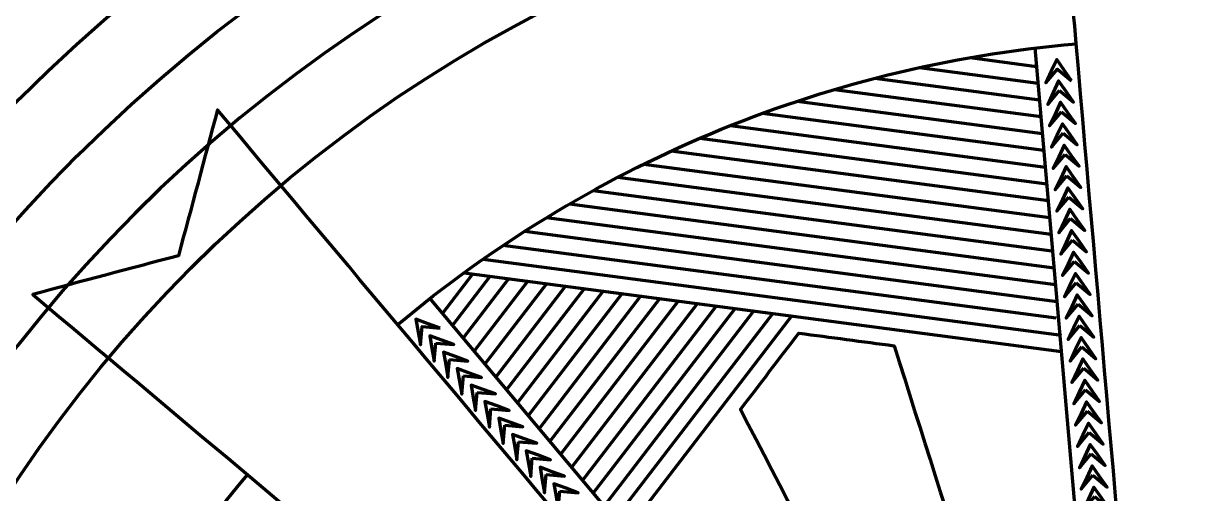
# Model space of a CAD drawing. Header units: inches. Extents: x -151 to 18, y -59 to 24.
# Drawn here: x -64.35 to -52.99, y 12.57 to 17.15 of the extents above; entities that cross this region are included whole.
import ezdxf

# ---------------------------------------------------------------- set-up
doc = ezdxf.new("R2010")
doc.units = ezdxf.units.IN
doc.header["$MEASUREMENT"] = 0
doc.layers.add('Layer 1', color=7, linetype='Continuous')

msp = doc.modelspace()

# ---------------------------------------------------------------- linework, layer by layer
at = {"layer": 'Layer 1', "color": 7, "lineweight": 70}
msp.add_open_spline([(-36.299, 5.116), (-36.299, 5.116), (-36.299, -10.879), (-36.299, -10.879), (-36.299, -10.879), (-41.895, -13.197), (-47.49, -15.515), (-53.085, -17.833), (-53.085, -17.833), (-58.683, -15.51), (-64.281, -13.188), (-69.878, -10.865), (-69.878, -10.865), (-69.878, -10.865), (-69.878, 5.116), (-69.878, 5.116), (-69.878, 5.116), (-69.878, 14.389), (-62.361, 21.906), (-53.089, 21.906), (-53.089, 21.906), (-43.816, 21.906), (-36.299, 14.389), (-36.299, 5.116)], degree=3, knots=[0, 0, 0, 0, 0.142857, 0.142857, 0.142857, 0.142857, 0.285714, 0.285714, 0.285714, 0.285714, 0.428571, 0.428571, 0.428571, 0.428571, 0.571429, 0.571429, 0.571429, 0.571429, 0.714286, 0.714286, 0.714286, 0.714286, 1, 1, 1, 1], dxfattribs=at)
at = {"layer": 'Layer 1', "color": 114, "lineweight": 70}
for points, knots in [([(-69.07, 5.116), (-69.07, 13.943), (-61.915, 21.098), (-53.089, 21.098), (-53.089, 21.098), (-44.263, 21.098), (-37.107, 13.943), (-37.107, 5.116)], [0, 0, 0, 0, 0.333333, 0.333333, 0.333333, 0.333333, 1, 1, 1, 1]), ([(-68.28, 5.116), (-68.28, 13.506), (-61.479, 20.308), (-53.089, 20.308), (-53.089, 20.308), (-44.699, 20.308), (-37.898, 13.506), (-37.898, 5.116)], [0, 0, 0, 0, 0.333333, 0.333333, 0.333333, 0.333333, 1, 1, 1, 1]), ([(-53.431, 9.121), (-53.657, 11.731), (-53.884, 14.341), (-54.111, 16.951), (-54.111, 16.951), (-54.189, 17.855), (-54.268, 18.76), (-54.346, 19.664), (-54.346, 19.664), (-53.924, 19.419), (-53.501, 19.175), (-53.078, 18.929), (-53.078, 18.929), (-52.654, 19.175), (-52.23, 19.419), (-51.806, 19.664), (-51.806, 19.664), (-52.114, 16.151), (-52.422, 12.638), (-52.732, 9.123)], [0, 0, 0, 0, 0.166667, 0.166667, 0.166667, 0.166667, 0.333333, 0.333333, 0.333333, 0.333333, 0.5, 0.5, 0.5, 0.5, 0.666667, 0.666667, 0.666667, 0.666667, 1, 1, 1, 1]), ([(-38.69, 5.117), (-38.69, 13.069), (-45.137, 19.515), (-53.089, 19.515), (-53.089, 19.515), (-61.041, 19.515), (-67.487, 13.069), (-67.487, 5.117), (-67.487, 5.117), (-67.487, 5.117), (-67.487, 5.117), (-67.487, 5.117), (-67.487, 5.117), (-67.487, 5.117), (-67.487, 5.121), (-67.487, 5.121), (-67.487, 5.121), (-67.487, 5.121), (-67.487, -10.861), (-67.487, -10.861), (-67.487, -10.861), (-67.487, -10.861), (-66.709, -10.861), (-66.709, -10.861), (-66.709, -10.861), (-66.709, -10.861), (-66.709, 5.121), (-66.709, 5.121)], [0, 0, 0, 0, 0.125, 0.125, 0.125, 0.125, 0.25, 0.25, 0.25, 0.25, 0.375, 0.375, 0.375, 0.375, 0.5, 0.5, 0.5, 0.5, 0.625, 0.625, 0.625, 0.625, 0.75, 0.75, 0.75, 0.75, 1, 1, 1, 1]), ([(-66.709, 5.117), (-66.709, 12.653), (-60.625, 18.762), (-53.089, 18.762), (-53.089, 18.762), (-45.553, 18.762), (-39.443, 12.653), (-39.443, 5.117)], [0, 0, 0, 0, 0.333333, 0.333333, 0.333333, 0.333333, 1, 1, 1, 1]), ([(-54.155, 16.59), (-54.155, 16.59), (-54.292, 16.704), (-54.292, 16.704), (-54.292, 16.704), (-54.292, 16.704), (-54.406, 16.568), (-54.406, 16.568), (-54.406, 16.568), (-54.406, 16.568), (-54.353, 16.682), (-54.353, 16.682), (-54.353, 16.682), (-54.353, 16.682), (-54.3, 16.796), (-54.3, 16.796), (-54.3, 16.796), (-54.3, 16.796), (-54.227, 16.693), (-54.227, 16.693), (-54.227, 16.693), (-54.227, 16.693), (-54.155, 16.59), (-54.155, 16.59)], [0, 0, 0, 0, 0.142857, 0.142857, 0.142857, 0.142857, 0.285714, 0.285714, 0.285714, 0.285714, 0.428571, 0.428571, 0.428571, 0.428571, 0.571429, 0.571429, 0.571429, 0.571429, 0.714286, 0.714286, 0.714286, 0.714286, 1, 1, 1, 1]), ([(-54.274, 16.496), (-54.274, 16.496), (-54.388, 16.36), (-54.388, 16.36), (-54.388, 16.36), (-54.388, 16.36), (-54.335, 16.474), (-54.335, 16.474), (-54.335, 16.474), (-54.335, 16.474), (-54.282, 16.588), (-54.282, 16.588), (-54.282, 16.588), (-54.282, 16.588), (-54.209, 16.485), (-54.209, 16.485), (-54.209, 16.485), (-54.209, 16.485), (-54.137, 16.381), (-54.137, 16.381), (-54.137, 16.381), (-54.137, 16.381), (-54.274, 16.496), (-54.274, 16.496)], [0, 0, 0, 0, 0.142857, 0.142857, 0.142857, 0.142857, 0.285714, 0.285714, 0.285714, 0.285714, 0.428571, 0.428571, 0.428571, 0.428571, 0.571429, 0.571429, 0.571429, 0.571429, 0.714286, 0.714286, 0.714286, 0.714286, 1, 1, 1, 1]), ([(-54.255, 16.288), (-54.255, 16.288), (-54.37, 16.151), (-54.37, 16.151), (-54.37, 16.151), (-54.37, 16.151), (-54.317, 16.265), (-54.317, 16.265), (-54.317, 16.265), (-54.317, 16.265), (-54.263, 16.38), (-54.263, 16.38), (-54.263, 16.38), (-54.263, 16.38), (-54.191, 16.276), (-54.191, 16.276), (-54.191, 16.276), (-54.191, 16.276), (-54.119, 16.173), (-54.119, 16.173), (-54.119, 16.173), (-54.119, 16.173), (-54.255, 16.288), (-54.255, 16.288)], [0, 0, 0, 0, 0.142857, 0.142857, 0.142857, 0.142857, 0.285714, 0.285714, 0.285714, 0.285714, 0.428571, 0.428571, 0.428571, 0.428571, 0.571429, 0.571429, 0.571429, 0.571429, 0.714286, 0.714286, 0.714286, 0.714286, 1, 1, 1, 1]), ([(-55.655, 8.184), (-55.744, 8.109), (-55.83, 8.03), (-55.911, 7.947), (-55.911, 7.947), (-55.993, 7.865), (-56.072, 7.779), (-56.146, 7.69), (-56.146, 7.69), (-58.851, 9.964), (-61.557, 12.236), (-64.263, 14.509), (-64.263, 14.509), (-63.791, 14.635), (-63.318, 14.761), (-62.846, 14.886), (-62.846, 14.886), (-62.719, 15.36), (-62.592, 15.833), (-62.466, 16.306), (-62.466, 16.306), (-60.196, 13.598), (-57.926, 10.892), (-55.655, 8.184)], [0, 0, 0, 0, 0.142857, 0.142857, 0.142857, 0.142857, 0.285714, 0.285714, 0.285714, 0.285714, 0.428571, 0.428571, 0.428571, 0.428571, 0.571429, 0.571429, 0.571429, 0.571429, 0.714286, 0.714286, 0.714286, 0.714286, 1, 1, 1, 1]), ([(-54.237, 16.08), (-54.237, 16.08), (-54.352, 15.943), (-54.352, 15.943), (-54.352, 15.943), (-54.352, 15.943), (-54.299, 16.057), (-54.299, 16.057), (-54.299, 16.057), (-54.299, 16.057), (-54.245, 16.171), (-54.245, 16.171), (-54.245, 16.171), (-54.245, 16.171), (-54.173, 16.068), (-54.173, 16.068), (-54.173, 16.068), (-54.173, 16.068), (-54.101, 15.965), (-54.101, 15.965), (-54.101, 15.965), (-54.101, 15.965), (-54.237, 16.08), (-54.237, 16.08)], [0, 0, 0, 0, 0.142857, 0.142857, 0.142857, 0.142857, 0.285714, 0.285714, 0.285714, 0.285714, 0.428571, 0.428571, 0.428571, 0.428571, 0.571429, 0.571429, 0.571429, 0.571429, 0.714286, 0.714286, 0.714286, 0.714286, 1, 1, 1, 1]), ([(-54.219, 15.871), (-54.219, 15.871), (-54.334, 15.735), (-54.334, 15.735), (-54.334, 15.735), (-54.334, 15.735), (-54.28, 15.849), (-54.28, 15.849), (-54.28, 15.849), (-54.28, 15.849), (-54.227, 15.963), (-54.227, 15.963), (-54.227, 15.963), (-54.227, 15.963), (-54.155, 15.86), (-54.155, 15.86), (-54.155, 15.86), (-54.155, 15.86), (-54.083, 15.757), (-54.083, 15.757), (-54.083, 15.757), (-54.083, 15.757), (-54.219, 15.871), (-54.219, 15.871)], [0, 0, 0, 0, 0.142857, 0.142857, 0.142857, 0.142857, 0.285714, 0.285714, 0.285714, 0.285714, 0.428571, 0.428571, 0.428571, 0.428571, 0.571429, 0.571429, 0.571429, 0.571429, 0.714286, 0.714286, 0.714286, 0.714286, 1, 1, 1, 1]), ([(-54.201, 15.663), (-54.201, 15.663), (-54.316, 15.527), (-54.316, 15.527), (-54.316, 15.527), (-54.316, 15.527), (-54.262, 15.641), (-54.262, 15.641), (-54.262, 15.641), (-54.262, 15.641), (-54.209, 15.755), (-54.209, 15.755), (-54.209, 15.755), (-54.209, 15.755), (-54.137, 15.652), (-54.137, 15.652), (-54.137, 15.652), (-54.137, 15.652), (-54.065, 15.549), (-54.065, 15.549), (-54.065, 15.549), (-54.065, 15.549), (-54.201, 15.663), (-54.201, 15.663)], [0, 0, 0, 0, 0.142857, 0.142857, 0.142857, 0.142857, 0.285714, 0.285714, 0.285714, 0.285714, 0.428571, 0.428571, 0.428571, 0.428571, 0.571429, 0.571429, 0.571429, 0.571429, 0.714286, 0.714286, 0.714286, 0.714286, 1, 1, 1, 1]), ([(-54.183, 15.455), (-54.183, 15.455), (-54.298, 15.319), (-54.298, 15.319), (-54.298, 15.319), (-54.298, 15.319), (-54.244, 15.433), (-54.244, 15.433), (-54.244, 15.433), (-54.244, 15.433), (-54.191, 15.547), (-54.191, 15.547), (-54.191, 15.547), (-54.191, 15.547), (-54.119, 15.444), (-54.119, 15.444), (-54.119, 15.444), (-54.119, 15.444), (-54.047, 15.341), (-54.047, 15.341), (-54.047, 15.341), (-54.047, 15.341), (-54.183, 15.455), (-54.183, 15.455)], [0, 0, 0, 0, 0.142857, 0.142857, 0.142857, 0.142857, 0.285714, 0.285714, 0.285714, 0.285714, 0.428571, 0.428571, 0.428571, 0.428571, 0.571429, 0.571429, 0.571429, 0.571429, 0.714286, 0.714286, 0.714286, 0.714286, 1, 1, 1, 1]), ([(-54.165, 15.247), (-54.165, 15.247), (-54.279, 15.11), (-54.279, 15.11), (-54.279, 15.11), (-54.279, 15.11), (-54.226, 15.225), (-54.226, 15.225), (-54.226, 15.225), (-54.226, 15.225), (-54.173, 15.339), (-54.173, 15.339), (-54.173, 15.339), (-54.173, 15.339), (-54.101, 15.236), (-54.101, 15.236), (-54.101, 15.236), (-54.101, 15.236), (-54.028, 15.132), (-54.028, 15.132), (-54.028, 15.132), (-54.028, 15.132), (-54.165, 15.247), (-54.165, 15.247)], [0, 0, 0, 0, 0.142857, 0.142857, 0.142857, 0.142857, 0.285714, 0.285714, 0.285714, 0.285714, 0.428571, 0.428571, 0.428571, 0.428571, 0.571429, 0.571429, 0.571429, 0.571429, 0.714286, 0.714286, 0.714286, 0.714286, 1, 1, 1, 1]), ([(-54.147, 15.039), (-54.147, 15.039), (-54.261, 14.902), (-54.261, 14.902), (-54.261, 14.902), (-54.261, 14.902), (-54.208, 15.016), (-54.208, 15.016), (-54.208, 15.016), (-54.208, 15.016), (-54.155, 15.131), (-54.155, 15.131), (-54.155, 15.131), (-54.155, 15.131), (-54.083, 15.027), (-54.083, 15.027), (-54.083, 15.027), (-54.083, 15.027), (-54.01, 14.924), (-54.01, 14.924), (-54.01, 14.924), (-54.01, 14.924), (-54.147, 15.039), (-54.147, 15.039)], [0, 0, 0, 0, 0.142857, 0.142857, 0.142857, 0.142857, 0.285714, 0.285714, 0.285714, 0.285714, 0.428571, 0.428571, 0.428571, 0.428571, 0.571429, 0.571429, 0.571429, 0.571429, 0.714286, 0.714286, 0.714286, 0.714286, 1, 1, 1, 1]), ([(-54.129, 14.831), (-54.129, 14.831), (-54.243, 14.694), (-54.243, 14.694), (-54.243, 14.694), (-54.243, 14.694), (-54.19, 14.808), (-54.19, 14.808), (-54.19, 14.808), (-54.19, 14.808), (-54.137, 14.922), (-54.137, 14.922), (-54.137, 14.922), (-54.137, 14.922), (-54.064, 14.819), (-54.064, 14.819), (-54.064, 14.819), (-54.064, 14.819), (-53.992, 14.716), (-53.992, 14.716), (-53.992, 14.716), (-53.992, 14.716), (-54.129, 14.831), (-54.129, 14.831)], [0, 0, 0, 0, 0.142857, 0.142857, 0.142857, 0.142857, 0.285714, 0.285714, 0.285714, 0.285714, 0.428571, 0.428571, 0.428571, 0.428571, 0.571429, 0.571429, 0.571429, 0.571429, 0.714286, 0.714286, 0.714286, 0.714286, 1, 1, 1, 1]), ([(-54.111, 14.622), (-54.111, 14.622), (-54.225, 14.486), (-54.225, 14.486), (-54.225, 14.486), (-54.225, 14.486), (-54.172, 14.6), (-54.172, 14.6), (-54.172, 14.6), (-54.172, 14.6), (-54.119, 14.714), (-54.119, 14.714), (-54.119, 14.714), (-54.119, 14.714), (-54.046, 14.611), (-54.046, 14.611), (-54.046, 14.611), (-54.046, 14.611), (-53.974, 14.508), (-53.974, 14.508), (-53.974, 14.508), (-53.974, 14.508), (-54.111, 14.622), (-54.111, 14.622)], [0, 0, 0, 0, 0.142857, 0.142857, 0.142857, 0.142857, 0.285714, 0.285714, 0.285714, 0.285714, 0.428571, 0.428571, 0.428571, 0.428571, 0.571429, 0.571429, 0.571429, 0.571429, 0.714286, 0.714286, 0.714286, 0.714286, 1, 1, 1, 1]), ([(-54.093, 14.414), (-54.093, 14.414), (-54.207, 14.278), (-54.207, 14.278), (-54.207, 14.278), (-54.207, 14.278), (-54.154, 14.392), (-54.154, 14.392), (-54.154, 14.392), (-54.154, 14.392), (-54.101, 14.506), (-54.101, 14.506), (-54.101, 14.506), (-54.101, 14.506), (-54.028, 14.403), (-54.028, 14.403), (-54.028, 14.403), (-54.028, 14.403), (-53.956, 14.3), (-53.956, 14.3), (-53.956, 14.3), (-53.956, 14.3), (-54.093, 14.414), (-54.093, 14.414)], [0, 0, 0, 0, 0.142857, 0.142857, 0.142857, 0.142857, 0.285714, 0.285714, 0.285714, 0.285714, 0.428571, 0.428571, 0.428571, 0.428571, 0.571429, 0.571429, 0.571429, 0.571429, 0.714286, 0.714286, 0.714286, 0.714286, 1, 1, 1, 1]), ([(-60.299, 14.181), (-60.299, 14.181), (-60.476, 14.196), (-60.476, 14.196), (-60.476, 14.196), (-60.476, 14.196), (-60.492, 14.019), (-60.492, 14.019), (-60.492, 14.019), (-60.492, 14.019), (-60.514, 14.143), (-60.514, 14.143), (-60.514, 14.143), (-60.514, 14.143), (-60.536, 14.267), (-60.536, 14.267), (-60.536, 14.267), (-60.536, 14.267), (-60.417, 14.224), (-60.417, 14.224), (-60.417, 14.224), (-60.417, 14.224), (-60.299, 14.181), (-60.299, 14.181)], [0, 0, 0, 0, 0.142857, 0.142857, 0.142857, 0.142857, 0.285714, 0.285714, 0.285714, 0.285714, 0.428571, 0.428571, 0.428571, 0.428571, 0.571429, 0.571429, 0.571429, 0.571429, 0.714286, 0.714286, 0.714286, 0.714286, 1, 1, 1, 1]), ([(-54.074, 14.206), (-54.074, 14.206), (-54.189, 14.07), (-54.189, 14.07), (-54.189, 14.07), (-54.189, 14.07), (-54.136, 14.184), (-54.136, 14.184), (-54.136, 14.184), (-54.136, 14.184), (-54.082, 14.298), (-54.082, 14.298), (-54.082, 14.298), (-54.082, 14.298), (-54.01, 14.195), (-54.01, 14.195), (-54.01, 14.195), (-54.01, 14.195), (-53.938, 14.092), (-53.938, 14.092), (-53.938, 14.092), (-53.938, 14.092), (-54.074, 14.206), (-54.074, 14.206)], [0, 0, 0, 0, 0.142857, 0.142857, 0.142857, 0.142857, 0.285714, 0.285714, 0.285714, 0.285714, 0.428571, 0.428571, 0.428571, 0.428571, 0.571429, 0.571429, 0.571429, 0.571429, 0.714286, 0.714286, 0.714286, 0.714286, 1, 1, 1, 1]), ([(-60.342, 14.036), (-60.342, 14.036), (-60.358, 13.859), (-60.358, 13.859), (-60.358, 13.859), (-60.358, 13.859), (-60.38, 13.983), (-60.38, 13.983), (-60.38, 13.983), (-60.38, 13.983), (-60.401, 14.107), (-60.401, 14.107), (-60.401, 14.107), (-60.401, 14.107), (-60.283, 14.064), (-60.283, 14.064), (-60.283, 14.064), (-60.283, 14.064), (-60.165, 14.021), (-60.165, 14.021), (-60.165, 14.021), (-60.165, 14.021), (-60.342, 14.036), (-60.342, 14.036)], [0, 0, 0, 0, 0.142857, 0.142857, 0.142857, 0.142857, 0.285714, 0.285714, 0.285714, 0.285714, 0.428571, 0.428571, 0.428571, 0.428571, 0.571429, 0.571429, 0.571429, 0.571429, 0.714286, 0.714286, 0.714286, 0.714286, 1, 1, 1, 1]), ([(-54.93, 8.676), (-54.93, 8.676), (-54.931, 8.676), (-54.931, 8.676), (-54.931, 8.676), (-55.747, 10.248), (-56.562, 11.818), (-57.378, 13.39), (-57.378, 13.39), (-57.188, 13.637), (-56.999, 13.885), (-56.809, 14.132), (-56.809, 14.132), (-56.501, 14.092), (-56.191, 14.05), (-55.882, 14.01), (-55.882, 14.01), (-55.35, 12.322), (-54.82, 10.634), (-54.288, 8.946)], [0, 0, 0, 0, 0.166667, 0.166667, 0.166667, 0.166667, 0.333333, 0.333333, 0.333333, 0.333333, 0.5, 0.5, 0.5, 0.5, 0.666667, 0.666667, 0.666667, 0.666667, 1, 1, 1, 1]), ([(-54.056, 13.998), (-54.056, 13.998), (-54.171, 13.861), (-54.171, 13.861), (-54.171, 13.861), (-54.171, 13.861), (-54.118, 13.976), (-54.118, 13.976), (-54.118, 13.976), (-54.118, 13.976), (-54.064, 14.09), (-54.064, 14.09), (-54.064, 14.09), (-54.064, 14.09), (-53.992, 13.987), (-53.992, 13.987), (-53.992, 13.987), (-53.992, 13.987), (-53.92, 13.883), (-53.92, 13.883), (-53.92, 13.883), (-53.92, 13.883), (-54.056, 13.998), (-54.056, 13.998)], [0, 0, 0, 0, 0.142857, 0.142857, 0.142857, 0.142857, 0.285714, 0.285714, 0.285714, 0.285714, 0.428571, 0.428571, 0.428571, 0.428571, 0.571429, 0.571429, 0.571429, 0.571429, 0.714286, 0.714286, 0.714286, 0.714286, 1, 1, 1, 1]), ([(-60.208, 13.876), (-60.208, 13.876), (-60.224, 13.699), (-60.224, 13.699), (-60.224, 13.699), (-60.224, 13.699), (-60.245, 13.823), (-60.245, 13.823), (-60.245, 13.823), (-60.245, 13.823), (-60.267, 13.947), (-60.267, 13.947), (-60.267, 13.947), (-60.267, 13.947), (-60.149, 13.904), (-60.149, 13.904), (-60.149, 13.904), (-60.149, 13.904), (-60.031, 13.861), (-60.031, 13.861), (-60.031, 13.861), (-60.031, 13.861), (-60.208, 13.876), (-60.208, 13.876)], [0, 0, 0, 0, 0.142857, 0.142857, 0.142857, 0.142857, 0.285714, 0.285714, 0.285714, 0.285714, 0.428571, 0.428571, 0.428571, 0.428571, 0.571429, 0.571429, 0.571429, 0.571429, 0.714286, 0.714286, 0.714286, 0.714286, 1, 1, 1, 1]), ([(-54.038, 13.79), (-54.038, 13.79), (-54.153, 13.653), (-54.153, 13.653), (-54.153, 13.653), (-54.153, 13.653), (-54.099, 13.767), (-54.099, 13.767), (-54.099, 13.767), (-54.099, 13.767), (-54.046, 13.882), (-54.046, 13.882), (-54.046, 13.882), (-54.046, 13.882), (-53.974, 13.778), (-53.974, 13.778), (-53.974, 13.778), (-53.974, 13.778), (-53.902, 13.675), (-53.902, 13.675), (-53.902, 13.675), (-53.902, 13.675), (-54.038, 13.79), (-54.038, 13.79)], [0, 0, 0, 0, 0.142857, 0.142857, 0.142857, 0.142857, 0.285714, 0.285714, 0.285714, 0.285714, 0.428571, 0.428571, 0.428571, 0.428571, 0.571429, 0.571429, 0.571429, 0.571429, 0.714286, 0.714286, 0.714286, 0.714286, 1, 1, 1, 1]), ([(-60.074, 13.716), (-60.074, 13.716), (-60.089, 13.539), (-60.089, 13.539), (-60.089, 13.539), (-60.089, 13.539), (-60.111, 13.663), (-60.111, 13.663), (-60.111, 13.663), (-60.111, 13.663), (-60.133, 13.787), (-60.133, 13.787), (-60.133, 13.787), (-60.133, 13.787), (-60.015, 13.744), (-60.015, 13.744), (-60.015, 13.744), (-60.015, 13.744), (-59.896, 13.7), (-59.896, 13.7), (-59.896, 13.7), (-59.896, 13.7), (-60.074, 13.716), (-60.074, 13.716)], [0, 0, 0, 0, 0.142857, 0.142857, 0.142857, 0.142857, 0.285714, 0.285714, 0.285714, 0.285714, 0.428571, 0.428571, 0.428571, 0.428571, 0.571429, 0.571429, 0.571429, 0.571429, 0.714286, 0.714286, 0.714286, 0.714286, 1, 1, 1, 1]), ([(-54.02, 13.582), (-54.02, 13.582), (-54.135, 13.445), (-54.135, 13.445), (-54.135, 13.445), (-54.135, 13.445), (-54.081, 13.559), (-54.081, 13.559), (-54.081, 13.559), (-54.081, 13.559), (-54.028, 13.673), (-54.028, 13.673), (-54.028, 13.673), (-54.028, 13.673), (-53.956, 13.57), (-53.956, 13.57), (-53.956, 13.57), (-53.956, 13.57), (-53.884, 13.467), (-53.884, 13.467), (-53.884, 13.467), (-53.884, 13.467), (-54.02, 13.582), (-54.02, 13.582)], [0, 0, 0, 0, 0.142857, 0.142857, 0.142857, 0.142857, 0.285714, 0.285714, 0.285714, 0.285714, 0.428571, 0.428571, 0.428571, 0.428571, 0.571429, 0.571429, 0.571429, 0.571429, 0.714286, 0.714286, 0.714286, 0.714286, 1, 1, 1, 1]), ([(-59.94, 13.556), (-59.94, 13.556), (-59.955, 13.378), (-59.955, 13.378), (-59.955, 13.378), (-59.955, 13.378), (-59.977, 13.502), (-59.977, 13.502), (-59.977, 13.502), (-59.977, 13.502), (-59.999, 13.626), (-59.999, 13.626), (-59.999, 13.626), (-59.999, 13.626), (-59.88, 13.583), (-59.88, 13.583), (-59.88, 13.583), (-59.88, 13.583), (-59.762, 13.54), (-59.762, 13.54), (-59.762, 13.54), (-59.762, 13.54), (-59.94, 13.556), (-59.94, 13.556)], [0, 0, 0, 0, 0.142857, 0.142857, 0.142857, 0.142857, 0.285714, 0.285714, 0.285714, 0.285714, 0.428571, 0.428571, 0.428571, 0.428571, 0.571429, 0.571429, 0.571429, 0.571429, 0.714286, 0.714286, 0.714286, 0.714286, 1, 1, 1, 1]), ([(-59.805, 13.396), (-59.805, 13.396), (-59.821, 13.218), (-59.821, 13.218), (-59.821, 13.218), (-59.821, 13.218), (-59.843, 13.342), (-59.843, 13.342), (-59.843, 13.342), (-59.843, 13.342), (-59.865, 13.466), (-59.865, 13.466), (-59.865, 13.466), (-59.865, 13.466), (-59.746, 13.423), (-59.746, 13.423), (-59.746, 13.423), (-59.746, 13.423), (-59.628, 13.38), (-59.628, 13.38), (-59.628, 13.38), (-59.628, 13.38), (-59.805, 13.396), (-59.805, 13.396)], [0, 0, 0, 0, 0.142857, 0.142857, 0.142857, 0.142857, 0.285714, 0.285714, 0.285714, 0.285714, 0.428571, 0.428571, 0.428571, 0.428571, 0.571429, 0.571429, 0.571429, 0.571429, 0.714286, 0.714286, 0.714286, 0.714286, 1, 1, 1, 1]), ([(-54.002, 13.373), (-54.002, 13.373), (-54.117, 13.237), (-54.117, 13.237), (-54.117, 13.237), (-54.117, 13.237), (-54.063, 13.351), (-54.063, 13.351), (-54.063, 13.351), (-54.063, 13.351), (-54.01, 13.465), (-54.01, 13.465), (-54.01, 13.465), (-54.01, 13.465), (-53.938, 13.362), (-53.938, 13.362), (-53.938, 13.362), (-53.938, 13.362), (-53.866, 13.259), (-53.866, 13.259), (-53.866, 13.259), (-53.866, 13.259), (-54.002, 13.373), (-54.002, 13.373)], [0, 0, 0, 0, 0.142857, 0.142857, 0.142857, 0.142857, 0.285714, 0.285714, 0.285714, 0.285714, 0.428571, 0.428571, 0.428571, 0.428571, 0.571429, 0.571429, 0.571429, 0.571429, 0.714286, 0.714286, 0.714286, 0.714286, 1, 1, 1, 1]), ([(-59.671, 13.236), (-59.671, 13.236), (-59.687, 13.058), (-59.687, 13.058), (-59.687, 13.058), (-59.687, 13.058), (-59.708, 13.182), (-59.708, 13.182), (-59.708, 13.182), (-59.708, 13.182), (-59.73, 13.306), (-59.73, 13.306), (-59.73, 13.306), (-59.73, 13.306), (-59.612, 13.263), (-59.612, 13.263), (-59.612, 13.263), (-59.612, 13.263), (-59.494, 13.22), (-59.494, 13.22), (-59.494, 13.22), (-59.494, 13.22), (-59.671, 13.236), (-59.671, 13.236)], [0, 0, 0, 0, 0.142857, 0.142857, 0.142857, 0.142857, 0.285714, 0.285714, 0.285714, 0.285714, 0.428571, 0.428571, 0.428571, 0.428571, 0.571429, 0.571429, 0.571429, 0.571429, 0.714286, 0.714286, 0.714286, 0.714286, 1, 1, 1, 1]), ([(-53.984, 13.165), (-53.984, 13.165), (-54.098, 13.029), (-54.098, 13.029), (-54.098, 13.029), (-54.098, 13.029), (-54.045, 13.143), (-54.045, 13.143), (-54.045, 13.143), (-54.045, 13.143), (-53.992, 13.257), (-53.992, 13.257), (-53.992, 13.257), (-53.992, 13.257), (-53.92, 13.154), (-53.92, 13.154), (-53.92, 13.154), (-53.92, 13.154), (-53.847, 13.051), (-53.847, 13.051), (-53.847, 13.051), (-53.847, 13.051), (-53.984, 13.165), (-53.984, 13.165)], [0, 0, 0, 0, 0.142857, 0.142857, 0.142857, 0.142857, 0.285714, 0.285714, 0.285714, 0.285714, 0.428571, 0.428571, 0.428571, 0.428571, 0.571429, 0.571429, 0.571429, 0.571429, 0.714286, 0.714286, 0.714286, 0.714286, 1, 1, 1, 1]), ([(-59.537, 13.075), (-59.537, 13.075), (-59.552, 12.898), (-59.552, 12.898), (-59.552, 12.898), (-59.552, 12.898), (-59.574, 13.022), (-59.574, 13.022), (-59.574, 13.022), (-59.574, 13.022), (-59.596, 13.146), (-59.596, 13.146), (-59.596, 13.146), (-59.596, 13.146), (-59.478, 13.103), (-59.478, 13.103), (-59.478, 13.103), (-59.478, 13.103), (-59.359, 13.06), (-59.359, 13.06), (-59.359, 13.06), (-59.359, 13.06), (-59.537, 13.075), (-59.537, 13.075)], [0, 0, 0, 0, 0.142857, 0.142857, 0.142857, 0.142857, 0.285714, 0.285714, 0.285714, 0.285714, 0.428571, 0.428571, 0.428571, 0.428571, 0.571429, 0.571429, 0.571429, 0.571429, 0.714286, 0.714286, 0.714286, 0.714286, 1, 1, 1, 1]), ([(-59.403, 12.915), (-59.403, 12.915), (-59.418, 12.738), (-59.418, 12.738), (-59.418, 12.738), (-59.418, 12.738), (-59.44, 12.862), (-59.44, 12.862), (-59.44, 12.862), (-59.44, 12.862), (-59.462, 12.986), (-59.462, 12.986), (-59.462, 12.986), (-59.462, 12.986), (-59.344, 12.943), (-59.344, 12.943), (-59.344, 12.943), (-59.344, 12.943), (-59.225, 12.9), (-59.225, 12.9), (-59.225, 12.9), (-59.225, 12.9), (-59.403, 12.915), (-59.403, 12.915)], [0, 0, 0, 0, 0.142857, 0.142857, 0.142857, 0.142857, 0.285714, 0.285714, 0.285714, 0.285714, 0.428571, 0.428571, 0.428571, 0.428571, 0.571429, 0.571429, 0.571429, 0.571429, 0.714286, 0.714286, 0.714286, 0.714286, 1, 1, 1, 1]), ([(-53.966, 12.957), (-53.966, 12.957), (-54.08, 12.821), (-54.08, 12.821), (-54.08, 12.821), (-54.08, 12.821), (-54.027, 12.935), (-54.027, 12.935), (-54.027, 12.935), (-54.027, 12.935), (-53.974, 13.049), (-53.974, 13.049), (-53.974, 13.049), (-53.974, 13.049), (-53.902, 12.946), (-53.902, 12.946), (-53.902, 12.946), (-53.902, 12.946), (-53.829, 12.843), (-53.829, 12.843), (-53.829, 12.843), (-53.829, 12.843), (-53.966, 12.957), (-53.966, 12.957)], [0, 0, 0, 0, 0.142857, 0.142857, 0.142857, 0.142857, 0.285714, 0.285714, 0.285714, 0.285714, 0.428571, 0.428571, 0.428571, 0.428571, 0.571429, 0.571429, 0.571429, 0.571429, 0.714286, 0.714286, 0.714286, 0.714286, 1, 1, 1, 1]), ([(-59.268, 12.755), (-59.268, 12.755), (-59.284, 12.578), (-59.284, 12.578), (-59.284, 12.578), (-59.284, 12.578), (-59.306, 12.702), (-59.306, 12.702), (-59.306, 12.702), (-59.306, 12.702), (-59.328, 12.826), (-59.328, 12.826), (-59.328, 12.826), (-59.328, 12.826), (-59.209, 12.783), (-59.209, 12.783), (-59.209, 12.783), (-59.209, 12.783), (-59.091, 12.74), (-59.091, 12.74), (-59.091, 12.74), (-59.091, 12.74), (-59.268, 12.755), (-59.268, 12.755)], [0, 0, 0, 0, 0.142857, 0.142857, 0.142857, 0.142857, 0.285714, 0.285714, 0.285714, 0.285714, 0.428571, 0.428571, 0.428571, 0.428571, 0.571429, 0.571429, 0.571429, 0.571429, 0.714286, 0.714286, 0.714286, 0.714286, 1, 1, 1, 1]), ([(-53.948, 12.749), (-53.948, 12.749), (-54.062, 12.612), (-54.062, 12.612), (-54.062, 12.612), (-54.062, 12.612), (-54.009, 12.727), (-54.009, 12.727), (-54.009, 12.727), (-54.009, 12.727), (-53.956, 12.841), (-53.956, 12.841), (-53.956, 12.841), (-53.956, 12.841), (-53.884, 12.738), (-53.884, 12.738), (-53.884, 12.738), (-53.884, 12.738), (-53.811, 12.634), (-53.811, 12.634), (-53.811, 12.634), (-53.811, 12.634), (-53.948, 12.749), (-53.948, 12.749)], [0, 0, 0, 0, 0.142857, 0.142857, 0.142857, 0.142857, 0.285714, 0.285714, 0.285714, 0.285714, 0.428571, 0.428571, 0.428571, 0.428571, 0.571429, 0.571429, 0.571429, 0.571429, 0.714286, 0.714286, 0.714286, 0.714286, 1, 1, 1, 1]), ([(-59.134, 12.595), (-59.134, 12.595), (-59.15, 12.418), (-59.15, 12.418), (-59.15, 12.418), (-59.15, 12.418), (-59.172, 12.542), (-59.172, 12.542), (-59.172, 12.542), (-59.172, 12.542), (-59.193, 12.666), (-59.193, 12.666), (-59.193, 12.666), (-59.193, 12.666), (-59.075, 12.623), (-59.075, 12.623), (-59.075, 12.623), (-59.075, 12.623), (-58.957, 12.579), (-58.957, 12.579), (-58.957, 12.579), (-58.957, 12.579), (-59.134, 12.595), (-59.134, 12.595)], [0, 0, 0, 0, 0.142857, 0.142857, 0.142857, 0.142857, 0.285714, 0.285714, 0.285714, 0.285714, 0.428571, 0.428571, 0.428571, 0.428571, 0.571429, 0.571429, 0.571429, 0.571429, 0.714286, 0.714286, 0.714286, 0.714286, 1, 1, 1, 1]), ([(-53.93, 12.541), (-53.93, 12.541), (-54.044, 12.404), (-54.044, 12.404), (-54.044, 12.404), (-54.044, 12.404), (-53.991, 12.518), (-53.991, 12.518), (-53.991, 12.518), (-53.991, 12.518), (-53.938, 12.632), (-53.938, 12.632), (-53.938, 12.632), (-53.938, 12.632), (-53.865, 12.529), (-53.865, 12.529), (-53.865, 12.529), (-53.865, 12.529), (-53.793, 12.426), (-53.793, 12.426), (-53.793, 12.426), (-53.793, 12.426), (-53.93, 12.541), (-53.93, 12.541)], [0, 0, 0, 0, 0.142857, 0.142857, 0.142857, 0.142857, 0.285714, 0.285714, 0.285714, 0.285714, 0.428571, 0.428571, 0.428571, 0.428571, 0.571429, 0.571429, 0.571429, 0.571429, 0.714286, 0.714286, 0.714286, 0.714286, 1, 1, 1, 1])]:
    msp.add_open_spline(points, degree=3, knots=knots, dxfattribs=at)
for points in [[(-60.712, 14.215), (-58.895, 15.742), (-56.614, 16.734), (-54.111, 16.95)], [(-53.829, 9.064), (-53.829, 9.064), (-54.511, 16.909), (-54.511, 16.909)], [(-55.635, 16.719), (-55.635, 16.719), (-54.481, 16.567), (-54.481, 16.567)], [(-55.144, 16.815), (-55.144, 16.815), (-54.496, 16.73), (-54.496, 16.73)], [(-56.07, 16.614), (-56.07, 16.614), (-54.467, 16.403), (-54.467, 16.403)], [(-56.464, 16.505), (-56.464, 16.505), (-54.453, 16.24), (-54.453, 16.24)], [(-56.826, 16.391), (-56.826, 16.391), (-54.439, 16.076), (-54.439, 16.076)], [(-57.162, 16.273), (-57.162, 16.273), (-54.425, 15.913), (-54.425, 15.913)], [(-57.476, 16.153), (-57.476, 16.153), (-54.41, 15.749), (-54.41, 15.749)], [(-57.772, 16.03), (-57.772, 16.03), (-54.396, 15.586), (-54.396, 15.586)], [(-58.051, 15.906), (-58.051, 15.906), (-54.382, 15.423), (-54.382, 15.423)], [(-58.317, 15.779), (-58.317, 15.779), (-54.368, 15.259), (-54.368, 15.259)], [(-58.57, 15.651), (-58.57, 15.651), (-54.354, 15.096), (-54.354, 15.096)], [(-58.811, 15.521), (-58.811, 15.521), (-54.347, 14.933), (-54.347, 14.933)], [(-59.042, 15.39), (-59.042, 15.39), (-54.325, 14.769), (-54.325, 14.769)], [(-59.264, 15.257), (-59.264, 15.257), (-54.311, 14.605), (-54.311, 14.605)], [(-59.477, 15.124), (-59.477, 15.124), (-54.297, 14.442), (-54.297, 14.442)], [(-59.69, 14.99), (-59.69, 14.99), (-54.307, 14.282), (-54.307, 14.282)], [(-59.88, 14.854), (-59.88, 14.854), (-54.254, 14.113), (-54.254, 14.113)], [(-60.278, 14.324), (-60.278, 14.324), (-59.983, 14.709), (-59.983, 14.709)], [(-60.181, 14.208), (-60.181, 14.208), (-59.813, 14.687), (-59.813, 14.687)], [(-60.067, 14.721), (-60.067, 14.721), (-54.254, 13.955), (-54.254, 13.955)], [(-60.076, 14.082), (-60.076, 14.082), (-59.63, 14.663), (-59.63, 14.663)], [(-59.97, 13.956), (-59.97, 13.956), (-59.446, 14.639), (-59.446, 14.639)], [(-59.865, 13.83), (-59.865, 13.83), (-59.263, 14.615), (-59.263, 14.615)], [(-59.759, 13.705), (-59.759, 13.705), (-59.079, 14.591), (-59.079, 14.591)], [(-59.654, 13.579), (-59.654, 13.579), (-58.896, 14.566), (-58.896, 14.566)], [(-60.403, 14.473), (-60.403, 14.473), (-55.346, 8.442), (-55.346, 8.442)], [(-59.548, 13.453), (-59.548, 13.453), (-58.713, 14.542), (-58.713, 14.542)], [(-59.443, 13.327), (-59.443, 13.327), (-58.529, 14.518), (-58.529, 14.518)], [(-59.337, 13.202), (-59.337, 13.202), (-58.346, 14.494), (-58.346, 14.494)], [(-59.232, 13.076), (-59.232, 13.076), (-58.163, 14.47), (-58.163, 14.47)], [(-59.127, 12.95), (-59.127, 12.95), (-57.979, 14.446), (-57.979, 14.446)], [(-59.021, 12.825), (-59.021, 12.825), (-57.796, 14.422), (-57.796, 14.422)], [(-58.916, 12.699), (-58.916, 12.699), (-57.612, 14.397), (-57.612, 14.397)], [(-58.81, 12.573), (-58.81, 12.573), (-57.429, 14.373), (-57.429, 14.373)], [(-58.705, 12.447), (-58.705, 12.447), (-57.246, 14.349), (-57.246, 14.349)], [(-58.599, 12.322), (-58.599, 12.322), (-57.062, 14.325), (-57.062, 14.325)], [(-58.494, 12.196), (-58.494, 12.196), (-56.879, 14.301), (-56.879, 14.301)], [(-64.91, 6.155), (-64.693, 8.657), (-63.7, 10.937), (-62.174, 12.754)]]:
    msp.add_open_spline(points, degree=3, dxfattribs=at)

doc.saveas('drawing.dxf')
